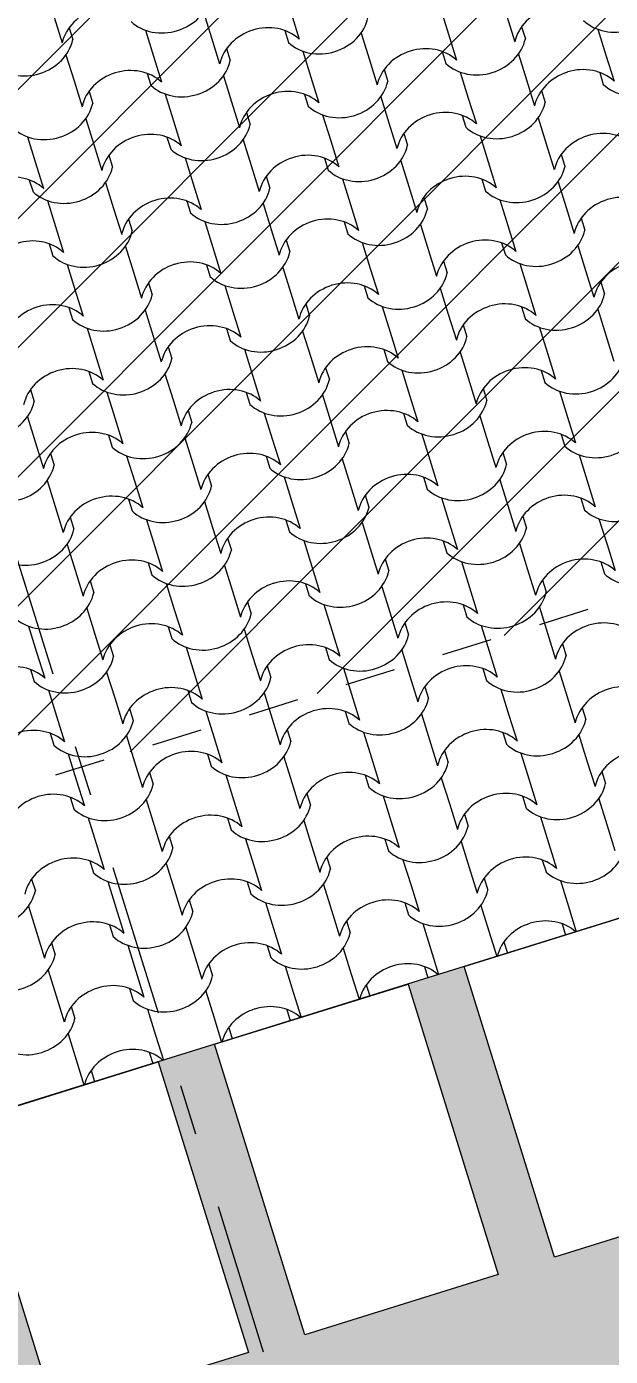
# Model space of a CAD drawing. Header units: metres. Extents: x -111189 to -108577, y -72951 to -72647.
# Drawn here: x -110187.311 to -110186.159, y -72665.27 to -72662.649 of the extents above; entities that cross this region are included whole.
import ezdxf

# ---------------------------------------------------------------- set-up
doc = ezdxf.new("R2010")
doc.units = ezdxf.units.M
doc.header["$MEASUREMENT"] = 0
doc.set_wipeout_variables(frame=1)
for name, pattern in [('OTK - Traço Ponto', [0.2, 0.1, -0.05, 0, -0.05]), ('OTK - Traço Ponto CORTES_ALÇ', [0.6, 0.3, -0.15, 0, -0.15]), ('Wipeout_Contour', [1, 0, -1])]:
    doc.linetypes.add(name, pattern=pattern)
for name, color, linetype in [('00 - Cotas Implantação', 7, 'Continuous'), ('02 - PASSEIOS', 7, 'Continuous'), ('03 - COBERTURA', 7, 'Continuous'), ('03 - LAJES', 7, 'Continuous'), ('13 - IMPLANTAÇÃO (apoio).Layer Apoio', 7, 'Continuous'), ('14 - CORTES.Marcadores', 7, 'Continuous'), ('Planta Piso -1_1_01 - TERRENO PROPOSTO', 7, 'Continuous')]:
    doc.layers.add(name, color=color, linetype=linetype)
doc.styles.add('ESTILO_GERADO_2', font='malgunsl.ttf')
doc.dimstyles.new('ESTILO_GERADO__1', dxfattribs={"dimtxt": 0.15, "dimasz": 0.095, "dimexe": 0.18, "dimexo": 0.5, "dimgap": 0, "dimtad": 1, "dimzin": 0, "dimdsep": 46, "dimtxsty": 'ESTILO_GERADO_2', "dimblk": 'ARROWHEAD_2', "dimblk1": 'ARROWHEAD_2', "dimblk2": 'ARROWHEAD_2', "dimcen": 0.09, "dimclrd": 7, "dimclre": 7, "dimclrt": 7, "dimadec": 0, "dimazin": 0, "dimtfac": 1, "dimtdec": 4, "dimtmove": 0, "dimatfit": 3, "dimfxl": 1, "dimtolj": 1, "dimtzin": 0, "dimarcsym": 0})

# ---------------------------------------------------------------- blocks, each defined once
blk = doc.blocks.new('Malha_8_1', base_point=(-111182.45, -72914.5203))
at = {"color": 254, "linetype": 'Wipeout_Contour', "lineweight": 0, "ltscale": 1861428.278801215}
blk.add_wipeout([(-111182.45, -72914.5203), (-111181.1398, -72916.9324), (-111179.283, -72920.3506), (-111178.6992, -72921.4255), (-111173.1932, -72931.5618), (-111171.3979, -72934.867), (-111163.9365, -72948.6033), (-111162.5896, -72948.18), (-111170.1617, -72934.1975), (-111171.9536, -72930.8885), (-111177.4458, -72920.7467), (-111178.0283, -72919.6711), (-111179.8807, -72916.2505), (-111181.0503, -72914.0907)], dxfattribs=at).dxf.layer = '02 - PASSEIOS'
blk = doc.blocks.new('Laje_15_1', base_point=(-111163.2071, -72926.7507))
at = {"layer": '03 - LAJES', "color": 7, "linetype": 'Continuous', "lineweight": 13, "flags": 128}
blk.add_lwpolyline([(-111163.032, -72927.314), (-111162.6501, -72927.1952), (-111162.472, -72927.7682), (-111162.8539, -72927.8869)], close=True, dxfattribs=at)
blk = doc.blocks.new('Laje_16_1', base_point=(-111162.7141, -72926.5975))
at = {"layer": '03 - LAJES', "color": 7, "linetype": 'Continuous', "lineweight": 13, "flags": 128}
blk.add_lwpolyline([(-111162.539, -72927.1607), (-111162.1571, -72927.042), (-111161.979, -72927.6149), (-111162.3609, -72927.7337)], close=True, dxfattribs=at)
blk = doc.blocks.new('Laje_17_1', base_point=(-111162.2212, -72926.4442))
at = {"layer": '03 - LAJES', "color": 7, "linetype": 'Continuous', "lineweight": 13, "flags": 128}
blk.add_lwpolyline([(-111162.0461, -72927.0075), (-111161.6641, -72926.8887), (-111161.486, -72927.4617), (-111161.8679, -72927.5804)], close=True, dxfattribs=at)
blk = doc.blocks.new('*X121', base_point=(-110957.0649, -73026.2797))
at = {"layer": '03 - COBERTURA', "color": 253, "linetype": 'Continuous', "lineweight": 9}
for p, q in [((-111162.5606, -72925.1258), (-111162.5448, -72925.1768)), ((-111162.3879, -72925.1281), (-111162.3721, -72925.1791)), ((-111162.093, -72925.1184), (-111162.0772, -72925.1694)), ((-111161.9623, -72925.1337), (-111161.9465, -72925.1847)), ((-111162.8555, -72925.1355), (-111162.8397, -72925.1865)), ((-111162.8259, -72925.1565), (-111162.8186, -72925.18)), ((-111161.9328, -72925.1547), (-111161.9255, -72925.1782)), ((-111161.7823, -72925.1597), (-111161.7664, -72925.2107)), ((-111162.6754, -72925.1615), (-111162.6596, -72925.2125)), ((-111162.5448, -72925.1768), (-111162.5289, -72925.2278)), ((-111162.4004, -72925.1622), (-111162.3931, -72925.1856)), ((-111162.2499, -72925.1671), (-111162.234, -72925.2182)), ((-111162.0772, -72925.1694), (-111162.0613, -72925.2204)), ((-111162.8323, -72925.2102), (-111162.8164, -72925.2613)), ((-111162.6596, -72925.2125), (-111162.6437, -72925.2635)), ((-111162.5152, -72925.1978), (-111162.5079, -72925.2213)), ((-111162.3647, -72925.2028), (-111162.3488, -72925.2538)), ((-111162.0896, -72925.2035), (-111162.0823, -72925.2269)), ((-111161.9391, -72925.2085), (-111161.9232, -72925.2595)), ((-111161.7664, -72925.2107), (-111161.7505, -72925.2618)), ((-111162.234, -72925.2182), (-111162.2181, -72925.2692)), ((-111162.2044, -72925.2392), (-111162.1971, -72925.2626)), ((-111162.8164, -72925.2613), (-111162.8006, -72925.3123)), ((-111162.672, -72925.2466), (-111162.6647, -72925.2701)), ((-111162.5215, -72925.2516), (-111162.5057, -72925.3026)), ((-111162.3488, -72925.2538), (-111162.333, -72925.3049)), ((-111162.0539, -72925.2442), (-111162.0381, -72925.2952)), ((-111161.9232, -72925.2595), (-111161.9074, -72925.3105)), ((-111161.7788, -72925.2448), (-111161.7716, -72925.2683)), ((-111162.7868, -72925.2823), (-111162.7795, -72925.3057)), ((-111162.6363, -72925.2873), (-111162.6205, -72925.3383)), ((-111162.3613, -72925.2879), (-111162.354, -72925.3114)), ((-111161.8937, -72925.2805), (-111161.8864, -72925.304)), ((-111162.5057, -72925.3026), (-111162.4898, -72925.3536)), ((-111162.2108, -72925.2929), (-111162.1949, -72925.3439)), ((-111162.0381, -72925.2952), (-111162.0222, -72925.3462)), ((-111162.7932, -72925.336), (-111162.7773, -72925.3871)), ((-111162.6205, -72925.3383), (-111162.6046, -72925.3893)), ((-111162.4761, -72925.3236), (-111162.4688, -72925.3471)), ((-111162.3256, -72925.3286), (-111162.3097, -72925.3796)), ((-111162.1949, -72925.3439), (-111162.179, -72925.395)), ((-111162.0505, -72925.3293), (-111162.0432, -72925.3527)), ((-111161.9, -72925.3343), (-111161.8841, -72925.3853)), ((-111162.1653, -72925.365), (-111162.158, -72925.3884)), ((-111162.0148, -72925.37), (-111161.9989, -72925.421)), ((-111162.908, -72925.3717), (-111162.8921, -72925.4227)), ((-111162.7773, -72925.3871), (-111162.7615, -72925.4381)), ((-111162.6329, -72925.3724), (-111162.6256, -72925.3958)), ((-111162.4824, -72925.3774), (-111162.4666, -72925.4284)), ((-111162.3097, -72925.3796), (-111162.2939, -72925.4307)), ((-111161.8841, -72925.3853), (-111161.8683, -72925.4363)), ((-111162.8921, -72925.4227), (-111162.8763, -72925.4738)), ((-111162.7477, -72925.4081), (-111162.7404, -72925.4315)), ((-111162.5972, -72925.4131), (-111162.5814, -72925.4641)), ((-111162.3222, -72925.4137), (-111162.3149, -72925.4372)), ((-111162.1716, -72925.4187), (-111162.1558, -72925.4697)), ((-111161.9989, -72925.421), (-111161.9831, -72925.472)), ((-111161.8546, -72925.4063), (-111161.8473, -72925.4298)), ((-111162.4666, -72925.4284), (-111162.4507, -72925.4794)), ((-111162.9046, -72925.4568), (-111162.8973, -72925.4803)), ((-111162.7541, -72925.4618), (-111162.7382, -72925.5128)), ((-111162.5814, -72925.4641), (-111162.5655, -72925.5151)), ((-111162.437, -72925.4494), (-111162.4297, -72925.4729)), ((-111162.2865, -72925.4544), (-111162.2706, -72925.5054)), ((-111162.1558, -72925.4697), (-111162.1399, -72925.5207)), ((-111162.0114, -72925.4551), (-111162.0041, -72925.4785)), ((-111161.8609, -72925.4601), (-111161.845, -72925.5111)), ((-111162.8689, -72925.4975), (-111162.853, -72925.5485)), ((-111162.5938, -72925.4982), (-111162.5865, -72925.5216)), ((-111162.1262, -72925.4908), (-111162.1189, -72925.5142)), ((-111161.9757, -72925.4958), (-111161.9598, -72925.5468)), ((-111162.7382, -72925.5128), (-111162.7223, -72925.5639)), ((-111162.4433, -72925.5032), (-111162.4274, -72925.5542)), ((-111162.2706, -72925.5054), (-111162.2547, -72925.5564)), ((-111161.845, -72925.5111), (-111161.8292, -72925.5621)), ((-111162.853, -72925.5485), (-111162.8372, -72925.5995)), ((-111162.7086, -72925.5339), (-111162.7013, -72925.5573)), ((-111162.5581, -72925.5389), (-111162.5423, -72925.5899)), ((-111162.2831, -72925.5395), (-111162.2758, -72925.563)), ((-111162.1325, -72925.5445), (-111162.1167, -72925.5955)), ((-111161.9598, -72925.5468), (-111161.944, -72925.5978)), ((-111161.8155, -72925.5321), (-111161.8082, -72925.5556)), ((-111162.4274, -72925.5542), (-111162.4116, -72925.6052)), ((-111162.3979, -72925.5752), (-111162.3906, -72925.5987)), ((-111162.2474, -72925.5802), (-111162.2315, -72925.6312)), ((-111162.8655, -72925.5826), (-111162.8582, -72925.6061)), ((-111162.715, -72925.5876), (-111162.6991, -72925.6386)), ((-111162.5423, -72925.5899), (-111162.5264, -72925.6409)), ((-111162.1167, -72925.5955), (-111162.1008, -72925.6465)), ((-111161.9723, -72925.5809), (-111161.965, -72925.6043)), ((-111161.8218, -72925.5858), (-111161.8059, -72925.6369)), ((-111162.8298, -72925.6233), (-111162.8139, -72925.6743)), ((-111162.5547, -72925.624), (-111162.5474, -72925.6474)), ((-111162.4042, -72925.629), (-111162.3883, -72925.68)), ((-111162.2315, -72925.6312), (-111162.2156, -72925.6822)), ((-111162.0871, -72925.6166), (-111162.0798, -72925.64)), ((-111161.9366, -72925.6215), (-111161.9207, -72925.6726)), ((-111162.6991, -72925.6386), (-111162.6832, -72925.6896)), ((-111161.8059, -72925.6369), (-111161.7901, -72925.6879)), ((-111161.7763, -72925.6579), (-111161.7691, -72925.6813)), ((-111162.8139, -72925.6743), (-111162.7981, -72925.7253)), ((-111162.6695, -72925.6597), (-111162.6622, -72925.6831)), ((-111162.519, -72925.6646), (-111162.5032, -72925.7157)), ((-111162.3883, -72925.68), (-111162.3725, -72925.731)), ((-111162.2439, -72925.6653), (-111162.2367, -72925.6888)), ((-111162.0934, -72925.6703), (-111162.0776, -72925.7213)), ((-111161.9207, -72925.6726), (-111161.9049, -72925.7236)), ((-111162.8264, -72925.7084), (-111162.8191, -72925.7319)), ((-111162.3588, -72925.701), (-111162.3515, -72925.7245)), ((-111162.2083, -72925.706), (-111162.1924, -72925.757)), ((-111161.9332, -72925.7066), (-111161.9259, -72925.7301)), ((-111162.6759, -72925.7134), (-111162.66, -72925.7644)), ((-111162.5032, -72925.7157), (-111162.4873, -72925.7667)), ((-111162.0776, -72925.7213), (-111162.0617, -72925.7723)), ((-111161.7827, -72925.7116), (-111161.7668, -72925.7627)), ((-111162.7907, -72925.7491), (-111162.7748, -72925.8001)), ((-111162.5156, -72925.7498), (-111162.5083, -72925.7732)), ((-111162.3651, -72925.7547), (-111162.3492, -72925.8058)), ((-111162.1924, -72925.757), (-111162.1765, -72925.808)), ((-111162.048, -72925.7423), (-111162.0407, -72925.7658)), ((-111161.8975, -72925.7473), (-111161.8816, -72925.7983)), ((-111161.7668, -72925.7627), (-111161.751, -72925.8137)), ((-111162.66, -72925.7644), (-111162.6441, -72925.8154)), ((-111162.6304, -72925.7854), (-111162.6231, -72925.8089)), ((-111162.7748, -72925.8001), (-111162.759, -72925.8511)), ((-111162.4799, -72925.7904), (-111162.4641, -72925.8415)), ((-111162.3492, -72925.8058), (-111162.3334, -72925.8568)), ((-111162.2048, -72925.7911), (-111162.1976, -72925.8145)), ((-111162.0543, -72925.7961), (-111162.0385, -72925.8471)), ((-111161.8816, -72925.7983), (-111161.8658, -72925.8494)), ((-111162.7873, -72925.8342), (-111162.78, -72925.8577)), ((-111162.6368, -72925.8392), (-111162.6209, -72925.8902)), ((-111162.4641, -72925.8415), (-111162.4482, -72925.8925)), ((-111162.3197, -72925.8268), (-111162.3124, -72925.8502)), ((-111162.1692, -72925.8318), (-111162.1533, -72925.8828)), ((-111161.8941, -72925.8324), (-111161.8868, -72925.8559)), ((-111162.0385, -72925.8471), (-111162.0226, -72925.8981)), ((-111162.0089, -72925.8681), (-111162.0016, -72925.8916)), ((-111162.9021, -72925.8699), (-111162.8948, -72925.8933)), ((-111162.7516, -72925.8749), (-111162.7357, -72925.9259)), ((-111162.6209, -72925.8902), (-111162.605, -72925.9412)), ((-111162.4765, -72925.8755), (-111162.4692, -72925.899)), ((-111162.326, -72925.8805), (-111162.3101, -72925.9315)), ((-111162.1533, -72925.8828), (-111162.1374, -72925.9338)), ((-111161.8584, -72925.8731), (-111161.8425, -72925.9241)), ((-111162.5913, -72925.9112), (-111162.584, -72925.9347)), ((-111162.4408, -72925.9162), (-111162.425, -72925.9672)), ((-111162.1657, -72925.9169), (-111162.1585, -72925.9403)), ((-111162.9084, -72925.9236), (-111162.8926, -72925.9747)), ((-111162.7357, -72925.9259), (-111162.7199, -72925.9769)), ((-111162.3101, -72925.9315), (-111162.2943, -72925.9826)), ((-111162.0152, -72925.9219), (-111161.9994, -72925.9729)), ((-111161.8425, -72925.9241), (-111161.8267, -72925.9751)), ((-111162.7482, -72925.96), (-111162.7409, -72925.9834)), ((-111162.5977, -72925.965), (-111162.5818, -72926.016)), ((-111162.425, -72925.9672), (-111162.4091, -72926.0183)), ((-111162.2806, -72925.9526), (-111162.2733, -72925.976)), ((-111162.1301, -72925.9576), (-111162.1142, -72926.0086)), ((-111161.9994, -72925.9729), (-111161.9835, -72926.0239)), ((-111161.855, -72925.9582), (-111161.8477, -72925.9817)), ((-111162.8926, -72925.9747), (-111162.8767, -72926.0257)), ((-111162.863, -72925.9957), (-111162.8557, -72926.0191)), ((-111161.9698, -72925.9939), (-111161.9625, -72926.0174)), ((-111161.8193, -72925.9989), (-111161.8034, -72926.0499)), ((-111162.7125, -72926.0007), (-111162.6966, -72926.0517)), ((-111162.5818, -72926.016), (-111162.5659, -72926.067)), ((-111162.4374, -72926.0013), (-111162.4301, -72926.0248)), ((-111162.2869, -72926.0063), (-111162.271, -72926.0573)), ((-111162.1142, -72926.0086), (-111162.0983, -72926.0596)), ((-111162.8693, -72926.0494), (-111162.8535, -72926.1004)), ((-111162.6966, -72926.0517), (-111162.6808, -72926.1027)), ((-111162.5522, -72926.037), (-111162.5449, -72926.0605)), ((-111162.4017, -72926.042), (-111162.3859, -72926.093)), ((-111162.1266, -72926.0427), (-111162.1193, -72926.0661)), ((-111161.9761, -72926.0477), (-111161.9603, -72926.0987)), ((-111161.8034, -72926.0499), (-111161.7876, -72926.1009)), ((-111162.271, -72926.0573), (-111162.2552, -72926.1084)), ((-111162.2415, -72926.0784), (-111162.2342, -72926.1018)), ((-111162.8535, -72926.1004), (-111162.8376, -72926.1515)), ((-111162.7091, -72926.0858), (-111162.7018, -72926.1092)), ((-111162.5586, -72926.0908), (-111162.5427, -72926.1418)), ((-111162.3859, -72926.093), (-111162.37, -72926.144)), ((-111162.0909, -72926.0834), (-111162.0751, -72926.1344)), ((-111161.9603, -72926.0987), (-111161.9444, -72926.1497)), ((-111161.8159, -72926.084), (-111161.8086, -72926.1075)), ((-111162.8239, -72926.1215), (-111162.8166, -72926.1449)), ((-111162.6734, -72926.1265), (-111162.6575, -72926.1775)), ((-111162.3983, -72926.1271), (-111162.391, -72926.1506)), ((-111161.9307, -72926.1197), (-111161.9234, -72926.1432)), ((-111161.7802, -72926.1247), (-111161.7643, -72926.1757)), ((-111162.5427, -72926.1418), (-111162.5268, -72926.1928)), ((-111162.2478, -72926.1321), (-111162.2319, -72926.1831)), ((-111162.0751, -72926.1344), (-111162.0592, -72926.1854)), ((-111162.8302, -72926.1752), (-111162.8143, -72926.2262)), ((-111162.6575, -72926.1775), (-111162.6416, -72926.2285)), ((-111162.5131, -72926.1628), (-111162.5058, -72926.1863)), ((-111162.3626, -72926.1678), (-111162.3467, -72926.2188)), ((-111162.2319, -72926.1831), (-111162.2161, -72926.2341)), ((-111162.0875, -72926.1685), (-111162.0802, -72926.1919)), ((-111161.937, -72926.1735), (-111161.9212, -72926.2245)), ((-111161.7643, -72926.1757), (-111161.7485, -72926.2267)), ((-111162.2024, -72926.2042), (-111162.1951, -72926.2276)), ((-111162.0518, -72926.2091), (-111162.036, -72926.2602)), ((-111162.8143, -72926.2262), (-111162.7985, -72926.2772)), ((-111162.67, -72926.2116), (-111162.6627, -72926.235)), ((-111162.5194, -72926.2166), (-111162.5036, -72926.2676)), ((-111162.3467, -72926.2188), (-111162.3309, -72926.2698)), ((-111161.9212, -72926.2245), (-111161.9053, -72926.2755)), ((-111161.7768, -72926.2098), (-111161.7695, -72926.2333)), ((-111162.7848, -72926.2473), (-111162.7775, -72926.2707)), ((-111162.6343, -72926.2523), (-111162.6184, -72926.3033)), ((-111162.3592, -72926.2529), (-111162.3519, -72926.2764)), ((-111162.2087, -72926.2579), (-111162.1928, -72926.3089)), ((-111162.036, -72926.2602), (-111162.0201, -72926.3112)), ((-111161.8916, -72926.2455), (-111161.8843, -72926.269)), ((-111162.5036, -72926.2676), (-111162.4877, -72926.3186)), ((-111162.7911, -72926.301), (-111162.7752, -72926.352)), ((-111162.6184, -72926.3033), (-111162.6025, -72926.3543)), ((-111162.474, -72926.2886), (-111162.4667, -72926.3121)), ((-111162.3235, -72926.2936), (-111162.3076, -72926.3446)), ((-111162.1928, -72926.3089), (-111162.177, -72926.3599)), ((-111162.0484, -72926.2943), (-111162.0411, -72926.3177)), ((-111161.8979, -72926.2992), (-111161.8821, -72926.3503)), ((-111162.9059, -72926.3367), (-111162.8901, -72926.3877)), ((-111162.6308, -72926.3374), (-111162.6236, -72926.3608)), ((-111162.1632, -72926.3299), (-111162.156, -72926.3534)), ((-111162.0127, -72926.3349), (-111161.9969, -72926.3859)), ((-111162.7752, -72926.352), (-111162.7594, -72926.403)), ((-111162.4803, -72926.3423), (-111162.4645, -72926.3934)), ((-111162.3076, -72926.3446), (-111162.2918, -72926.3956)), ((-111161.8821, -72926.3503), (-111161.8662, -72926.4013)), ((-111162.8901, -72926.3877), (-111162.8742, -72926.4387)), ((-111162.7457, -72926.3731), (-111162.7384, -72926.3965)), ((-111162.5952, -72926.378), (-111162.5793, -72926.4291)), ((-111162.3201, -72926.3787), (-111162.3128, -72926.4022)), ((-111162.1696, -72926.3837), (-111162.1537, -72926.4347)), ((-111161.9969, -72926.3859), (-111161.981, -72926.437)), ((-111161.8525, -72926.3713), (-111161.8452, -72926.3947)), ((-111162.4645, -72926.3934), (-111162.4486, -72926.4444)), ((-111162.4349, -72926.4144), (-111162.4276, -72926.4378)), ((-111162.9025, -72926.4218), (-111162.8952, -72926.4453)), ((-111162.752, -72926.4268), (-111162.7361, -72926.4778)), ((-111162.5793, -72926.4291), (-111162.5634, -72926.4801)), ((-111162.2844, -72926.4194), (-111162.2685, -72926.4704)), ((-111162.1537, -72926.4347), (-111162.1379, -72926.4857)), ((-111162.0093, -72926.42), (-111162.002, -72926.4435)), ((-111161.8588, -72926.425), (-111161.843, -72926.476)), ((-111162.8668, -72926.4625), (-111162.851, -72926.5135)), ((-111162.5917, -72926.4631), (-111162.5845, -72926.4866)), ((-111162.4412, -72926.4681), (-111162.4254, -72926.5192)), ((-111162.2685, -72926.4704), (-111162.2527, -72926.5214)), ((-111162.1241, -72926.4557), (-111162.1169, -72926.4792)), ((-111161.9736, -72926.4607), (-111161.9578, -72926.5117)), ((-111162.7361, -72926.4778), (-111162.7203, -72926.5288)), ((-111161.843, -72926.476), (-111161.8271, -72926.5271)), ((-111161.8134, -72926.4971), (-111161.8061, -72926.5205)), ((-111162.851, -72926.5135), (-111162.8351, -72926.5645)), ((-111162.7066, -72926.4988), (-111162.6993, -72926.5223)), ((-111162.5561, -72926.5038), (-111162.5402, -72926.5548)), ((-111162.4254, -72926.5192), (-111162.4095, -72926.5702)), ((-111162.281, -72926.5045), (-111162.2737, -72926.5279)), ((-111162.1305, -72926.5095), (-111162.1146, -72926.5605)), ((-111161.9578, -72926.5117), (-111161.9419, -72926.5628)), ((-111162.8634, -72926.5476), (-111162.8561, -72926.5711)), ((-111162.3958, -72926.5402), (-111162.3885, -72926.5636)), ((-111162.2453, -72926.5452), (-111162.2294, -72926.5962)), ((-111161.9702, -72926.5458), (-111161.9629, -72926.5693)), ((-111162.7129, -72926.5526), (-111162.697, -72926.6036)), ((-111162.5402, -72926.5548), (-111162.5243, -72926.6059)), ((-111162.1146, -72926.5605), (-111162.0988, -72926.6115)), ((-111161.8197, -72926.5508), (-111161.8039, -72926.6018)), ((-111162.8277, -72926.5883), (-111162.8119, -72926.6393)), ((-111162.5526, -72926.5889), (-111162.5454, -72926.6124)), ((-111162.4021, -72926.5939), (-111162.3863, -72926.6449)), ((-111162.2294, -72926.5962), (-111162.2136, -72926.6472)), ((-111162.085, -72926.5815), (-111162.0778, -72926.605)), ((-111161.9345, -72926.5865), (-111161.9187, -72926.6375)), ((-111161.8039, -72926.6018), (-111161.788, -72926.6528)), ((-111162.697, -72926.6036), (-111162.6812, -72926.6546)), ((-111162.6675, -72926.6246), (-111162.6602, -72926.6481)), ((-111161.7743, -72926.6229), (-111161.767, -72926.6463)), ((-111162.8119, -72926.6393), (-111162.796, -72926.6903)), ((-111162.517, -72926.6296), (-111162.5011, -72926.6806)), ((-111162.3863, -72926.6449), (-111162.3704, -72926.696)), ((-111162.2419, -72926.6303), (-111162.2346, -72926.6537)), ((-111162.0914, -72926.6353), (-111162.0755, -72926.6863)), ((-111161.9187, -72926.6375), (-111161.9028, -72926.6885)), ((-111162.8243, -72926.6734), (-111162.817, -72926.6968)), ((-111162.6738, -72926.6784), (-111162.6579, -72926.7294)), ((-111162.5011, -72926.6806), (-111162.4852, -72926.7316)), ((-111162.3567, -72926.666), (-111162.3494, -72926.6894)), ((-111162.2062, -72926.671), (-111162.1903, -72926.722)), ((-111161.9311, -72926.6716), (-111161.9238, -72926.6951)), ((-111161.7806, -72926.6766), (-111161.7648, -72926.7276)), ((-111162.0755, -72926.6863), (-111162.0597, -72926.7373)), ((-111162.0459, -72926.7073), (-111162.0386, -72926.7308)), ((-111162.7886, -72926.7141), (-111162.7728, -72926.7651)), ((-111162.6579, -72926.7294), (-111162.6421, -72926.7804)), ((-111162.5135, -72926.7147), (-111162.5062, -72926.7382)), ((-111162.363, -72926.7197), (-111162.3472, -72926.7707)), ((-111162.1903, -72926.722), (-111162.1745, -72926.773)), ((-111161.8954, -72926.7123), (-111161.8796, -72926.7633)), ((-111161.7648, -72926.7276), (-111161.7489, -72926.7786)), ((-111162.6284, -72926.7504), (-111162.6211, -72926.7739)), ((-111162.4779, -72926.7554), (-111162.462, -72926.8064)), ((-111162.2028, -72926.7561), (-111162.1955, -72926.7795)), ((-111162.7728, -72926.7651), (-111162.7569, -72926.8161)), ((-111162.3472, -72926.7707), (-111162.3313, -72926.8217)), ((-111162.0523, -72926.7611), (-111162.0364, -72926.8121)), ((-111161.8796, -72926.7633), (-111161.8637, -72926.8143)), ((-111162.7852, -72926.7992), (-111162.7779, -72926.8226)), ((-111162.6347, -72926.8042), (-111162.6188, -72926.8552)), ((-111162.462, -72926.8064), (-111162.4461, -72926.8574)), ((-111162.3176, -72926.7918), (-111162.3103, -72926.8152)), ((-111162.1671, -72926.7968), (-111162.1512, -72926.8478)), ((-111162.0364, -72926.8121), (-111162.0206, -72926.8631)), ((-111161.892, -72926.7974), (-111161.8847, -72926.8209)), ((-111162.9, -72926.8349), (-111162.8927, -72926.8583)), ((-111162.0068, -72926.8331), (-111161.9995, -72926.8566)), ((-111161.8563, -72926.8381), (-111161.8405, -72926.8891)), ((-111162.7495, -72926.8399), (-111162.7336, -72926.8909)), ((-111162.6188, -72926.8552), (-111162.603, -72926.9062)), ((-111162.4744, -72926.8405), (-111162.4671, -72926.864)), ((-111162.3239, -72926.8455), (-111162.3081, -72926.8965)), ((-111162.1512, -72926.8478), (-111162.1354, -72926.8988)), ((-111162.9063, -72926.8886), (-111162.8905, -72926.9396)), ((-111162.7336, -72926.8909), (-111162.7178, -72926.9419)), ((-111162.5893, -72926.8762), (-111162.582, -72926.8997)), ((-111162.4387, -72926.8812), (-111162.4229, -72926.9322)), ((-111162.1637, -72926.8819), (-111162.1564, -72926.9053)), ((-111162.0132, -72926.8868), (-111161.9973, -72926.9379)), ((-111161.8405, -72926.8891), (-111161.825, -72926.9388)), ((-111162.3081, -72926.8965), (-111162.2922, -72926.9475)), ((-111162.8905, -72926.9396), (-111162.8746, -72926.9906)), ((-111162.7461, -72926.925), (-111162.7388, -72926.9484)), ((-111162.5956, -72926.93), (-111162.5797, -72926.981)), ((-111162.4229, -72926.9322), (-111162.407, -72926.9832)), ((-111162.2785, -72926.9176), (-111162.2712, -72926.941)), ((-111162.128, -72926.9225), (-111162.1121, -72926.9736)), ((-111161.9973, -72926.9379), (-111161.9819, -72926.9875)), ((-111161.8529, -72926.9232), (-111161.846, -72926.9453)), ((-111162.8609, -72926.9607), (-111162.8536, -72926.9841)), ((-111162.7104, -72926.9656), (-111162.6945, -72927.0167)), ((-111162.4353, -72926.9663), (-111162.428, -72926.9898)), ((-111161.9677, -72926.9589), (-111161.9609, -72926.981)), ((-111162.5797, -72926.981), (-111162.5639, -72927.032)), ((-111162.2848, -72926.9713), (-111162.269, -72927.0223)), ((-111162.1121, -72926.9736), (-111162.0967, -72927.0232)), ((-111162.8672, -72927.0144), (-111162.8514, -72927.0654)), ((-111162.6945, -72927.0167), (-111162.6787, -72927.0677)), ((-111162.5501, -72927.002), (-111162.5429, -72927.0255)), ((-111162.3996, -72927.007), (-111162.3838, -72927.058)), ((-111162.1246, -72927.0076), (-111162.1177, -72927.0298)), ((-111162.269, -72927.0223), (-111162.2535, -72927.072)), ((-111162.2394, -72927.0433), (-111162.2325, -72927.0654)), ((-111162.8514, -72927.0654), (-111162.8355, -72927.1164)), ((-111162.707, -72927.0508), (-111162.6997, -72927.0742)), ((-111162.5565, -72927.0557), (-111162.5406, -72927.1068)), ((-111162.3838, -72927.058), (-111162.3683, -72927.1077)), ((-111162.8218, -72927.0864), (-111162.8145, -72927.1099)), ((-111162.6713, -72927.0914), (-111162.6554, -72927.1424)), ((-111162.3962, -72927.0921), (-111162.3894, -72927.1142)), ((-111162.5406, -72927.1068), (-111162.5252, -72927.1564)), ((-111162.8281, -72927.1402), (-111162.8123, -72927.1912)), ((-111162.6554, -72927.1424), (-111162.64, -72927.1921)), ((-111162.511, -72927.1278), (-111162.5042, -72927.1499)), ((-111162.6679, -72927.1765), (-111162.661, -72927.1986)), ((-111162.8123, -72927.1912), (-111162.7968, -72927.2409)), ((-111162.7827, -72927.2122), (-111162.7758, -72927.2343))]:
    blk.add_line(p, q, dxfattribs=at)
for centre, major_axis, start_param, end_param in [((-111162.6362, -72925.0853), (0.0878, 0.0273), 3.607672, 5.817106), ((-111161.743, -72925.0836), (0.0878, 0.0273), 3.607672, 5.817106), ((-111162.7501, -72925.1971), (0.0883, 0.0274), 1.573772, 2.670554), ((-111161.8569, -72925.1954), (0.0883, 0.0274), 1.573772, 2.670554), ((-111162.4398, -72925.2386), (0.0883, 0.0274), 0.471039, 1.56782), ((-111162.3254, -72925.1267), (0.0878, 0.0273), 3.607672, 5.817106), ((-111162.9078, -72925.1698), (0.0878, 0.0273), 3.607672, 5.817106), ((-111162.4393, -72925.2385), (0.0883, 0.0274), 1.573772, 2.670554), ((-111162.0146, -72925.168), (0.0878, 0.0273), 3.607672, 5.817106), ((-111162.1285, -72925.2798), (0.0883, 0.0274), 1.573772, 2.670554), ((-111162.1291, -72925.28), (0.0883, 0.0274), 0.471039, 1.56782), ((-111162.7115, -72925.3231), (0.0883, 0.0274), 0.471039, 1.56782), ((-111162.5971, -72925.2111), (0.0878, 0.0273), 3.607672, 5.817106), ((-111161.8183, -72925.3213), (0.0883, 0.0274), 0.471039, 1.56782), ((-111161.7039, -72925.2093), (0.0878, 0.0273), 3.607672, 5.817106), ((-111162.711, -72925.3229), (0.0883, 0.0274), 1.573772, 2.670554), ((-111162.2863, -72925.2524), (0.0878, 0.0273), 3.607672, 5.817106), ((-111161.8178, -72925.3212), (0.0883, 0.0274), 1.573772, 2.670554), ((-111162.4002, -72925.3643), (0.0883, 0.0274), 1.573772, 2.670554), ((-111162.4007, -72925.3644), (0.0883, 0.0274), 0.471039, 1.56782), ((-111162.8687, -72925.2956), (0.0878, 0.0273), 3.607672, 5.817106), ((-111162.09, -72925.4058), (0.0883, 0.0274), 0.471039, 1.56782), ((-111161.9755, -72925.2938), (0.0878, 0.0273), 3.607672, 5.817106), ((-111162.0894, -72925.4056), (0.0883, 0.0274), 1.573772, 2.670554), ((-111162.6724, -72925.4489), (0.0883, 0.0274), 0.471039, 1.56782), ((-111162.5579, -72925.3369), (0.0878, 0.0273), 3.607672, 5.817106), ((-111161.7787, -72925.447), (0.0883, 0.0274), 1.573772, 2.670554), ((-111161.7792, -72925.4471), (0.0883, 0.0274), 0.471039, 1.56782), ((-111162.6719, -72925.4487), (0.0883, 0.0274), 1.573772, 2.670554), ((-111162.2472, -72925.3782), (0.0878, 0.0273), 3.607672, 5.817106), ((-111162.3611, -72925.4901), (0.0883, 0.0274), 1.573772, 2.670554), ((-111162.3616, -72925.4902), (0.0883, 0.0274), 0.471039, 1.56782), ((-111162.944, -72925.5333), (0.0883, 0.0274), 0.471039, 1.56782), ((-111162.8296, -72925.4213), (0.0878, 0.0273), 3.607672, 5.817106), ((-111162.0509, -72925.5316), (0.0883, 0.0274), 0.471039, 1.56782), ((-111161.9364, -72925.4196), (0.0878, 0.0273), 3.607672, 5.817106), ((-111162.5188, -72925.4627), (0.0878, 0.0273), 3.607672, 5.817106), ((-111162.0503, -72925.5314), (0.0883, 0.0274), 1.573772, 2.670554), ((-111162.6328, -72925.5745), (0.0883, 0.0274), 1.573772, 2.670554), ((-111162.6333, -72925.5747), (0.0883, 0.0274), 0.471039, 1.56782), ((-111161.7396, -72925.5727), (0.0883, 0.0274), 1.573772, 2.670554), ((-111161.7401, -72925.5729), (0.0883, 0.0274), 0.471039, 1.56782), ((-111162.2081, -72925.504), (0.0878, 0.0273), 3.607672, 5.817106), ((-111162.322, -72925.6158), (0.0883, 0.0274), 1.573772, 2.670554), ((-111162.3225, -72925.616), (0.0883, 0.0274), 0.471039, 1.56782), ((-111162.9049, -72925.6591), (0.0883, 0.0274), 0.471039, 1.56782), ((-111162.7905, -72925.5471), (0.0878, 0.0273), 3.607672, 5.817106), ((-111162.0112, -72925.6572), (0.0883, 0.0274), 1.573772, 2.670554), ((-111162.0118, -72925.6574), (0.0883, 0.0274), 0.471039, 1.56782), ((-111161.8973, -72925.5454), (0.0878, 0.0273), 3.607672, 5.817106), ((-111162.4797, -72925.5885), (0.0878, 0.0273), 3.607672, 5.817106), ((-111162.5936, -72925.7003), (0.0883, 0.0274), 1.573772, 2.670554), ((-111162.5942, -72925.7005), (0.0883, 0.0274), 0.471039, 1.56782), ((-111161.7005, -72925.6985), (0.0883, 0.0274), 1.573772, 2.670554), ((-111162.2834, -72925.7418), (0.0883, 0.0274), 0.471039, 1.56782), ((-111162.169, -72925.6298), (0.0878, 0.0273), 3.607672, 5.817106), ((-111162.7514, -72925.6729), (0.0878, 0.0273), 3.607672, 5.817106), ((-111162.2829, -72925.7416), (0.0883, 0.0274), 1.573772, 2.670554), ((-111161.8582, -72925.6712), (0.0878, 0.0273), 3.607672, 5.817106), ((-111162.8653, -72925.7847), (0.0883, 0.0274), 1.573772, 2.670554), ((-111162.8658, -72925.7849), (0.0883, 0.0274), 0.471039, 1.56782), ((-111161.9721, -72925.783), (0.0883, 0.0274), 1.573772, 2.670554), ((-111161.9727, -72925.7831), (0.0883, 0.0274), 0.471039, 1.56782), ((-111162.4406, -72925.7143), (0.0878, 0.0273), 3.607672, 5.817106), ((-111162.5545, -72925.8261), (0.0883, 0.0274), 1.573772, 2.670554), ((-111162.5551, -72925.8262), (0.0883, 0.0274), 0.471039, 1.56782), ((-111162.2443, -72925.8676), (0.0883, 0.0274), 0.471039, 1.56782), ((-111162.1299, -72925.7556), (0.0878, 0.0273), 3.607672, 5.817106), ((-111162.7123, -72925.7987), (0.0878, 0.0273), 3.607672, 5.817106), ((-111162.2438, -72925.8674), (0.0883, 0.0274), 1.573772, 2.670554), ((-111161.8191, -72925.7969), (0.0878, 0.0273), 3.607672, 5.817106), ((-111162.8262, -72925.9105), (0.0883, 0.0274), 1.573772, 2.670554), ((-111162.8267, -72925.9107), (0.0883, 0.0274), 0.471039, 1.56782), ((-111161.933, -72925.9088), (0.0883, 0.0274), 1.573772, 2.670554), ((-111161.9336, -72925.9089), (0.0883, 0.0274), 0.471039, 1.56782), ((-111162.516, -72925.952), (0.0883, 0.0274), 0.471039, 1.56782), ((-111162.4015, -72925.8401), (0.0878, 0.0273), 3.607672, 5.817106), ((-111162.984, -72925.8832), (0.0878, 0.0273), 3.607672, 5.817106), ((-111162.5154, -72925.9519), (0.0883, 0.0274), 1.573772, 2.670554), ((-111162.0908, -72925.8814), (0.0878, 0.0273), 3.607672, 5.817106), ((-111162.2047, -72925.9932), (0.0883, 0.0274), 1.573772, 2.670554), ((-111162.2052, -72925.9934), (0.0883, 0.0274), 0.471039, 1.56782), ((-111162.6732, -72925.9245), (0.0878, 0.0273), 3.607672, 5.817106), ((-111161.8944, -72926.0347), (0.0883, 0.0274), 0.471039, 1.56782), ((-111161.78, -72925.9227), (0.0878, 0.0273), 3.607672, 5.817106), ((-111162.7871, -72926.0363), (0.0883, 0.0274), 1.573772, 2.670554), ((-111162.7876, -72926.0365), (0.0883, 0.0274), 0.471039, 1.56782), ((-111161.8939, -72926.0346), (0.0883, 0.0274), 1.573772, 2.670554), ((-111162.4769, -72926.0778), (0.0883, 0.0274), 0.471039, 1.56782), ((-111162.3624, -72925.9658), (0.0878, 0.0273), 3.607672, 5.817106), ((-111162.9448, -72926.0089), (0.0878, 0.0273), 3.607672, 5.817106), ((-111162.4763, -72926.0777), (0.0883, 0.0274), 1.573772, 2.670554), ((-111162.0517, -72926.0072), (0.0878, 0.0273), 3.607672, 5.817106), ((-111162.1656, -72926.119), (0.0883, 0.0274), 1.573772, 2.670554), ((-111162.1661, -72926.1192), (0.0883, 0.0274), 0.471039, 1.56782), ((-111162.7485, -72926.1623), (0.0883, 0.0274), 0.471039, 1.56782), ((-111162.6341, -72926.0503), (0.0878, 0.0273), 3.607672, 5.817106), ((-111161.8553, -72926.1605), (0.0883, 0.0274), 0.471039, 1.56782), ((-111161.7409, -72926.0485), (0.0878, 0.0273), 3.607672, 5.817106), ((-111162.748, -72926.1621), (0.0883, 0.0274), 1.573772, 2.670554), ((-111162.3233, -72926.0916), (0.0878, 0.0273), 3.607672, 5.817106), ((-111161.8548, -72926.1603), (0.0883, 0.0274), 1.573772, 2.670554), ((-111162.4372, -72926.2035), (0.0883, 0.0274), 1.573772, 2.670554), ((-111162.4378, -72926.2036), (0.0883, 0.0274), 0.471039, 1.56782), ((-111162.9057, -72926.1347), (0.0878, 0.0273), 3.607672, 5.817106), ((-111162.0126, -72926.133), (0.0878, 0.0273), 3.607672, 5.817106), ((-111162.1265, -72926.2448), (0.0883, 0.0274), 1.573772, 2.670554), ((-111162.127, -72926.245), (0.0883, 0.0274), 0.471039, 1.56782), ((-111162.7094, -72926.2881), (0.0883, 0.0274), 0.471039, 1.56782), ((-111162.595, -72926.1761), (0.0878, 0.0273), 3.607672, 5.817106), ((-111161.8157, -72926.2861), (0.0883, 0.0274), 1.573772, 2.670554), ((-111161.8162, -72926.2863), (0.0883, 0.0274), 0.471039, 1.56782), ((-111161.7018, -72926.1743), (0.0878, 0.0273), 3.607672, 5.817106), ((-111162.7089, -72926.2879), (0.0883, 0.0274), 1.573772, 2.670554), ((-111162.2842, -72926.2174), (0.0878, 0.0273), 3.607672, 5.817106), ((-111162.3981, -72926.3292), (0.0883, 0.0274), 1.573772, 2.670554), ((-111162.3987, -72926.3294), (0.0883, 0.0274), 0.471039, 1.56782), ((-111162.8666, -72926.2605), (0.0878, 0.0273), 3.607672, 5.817106), ((-111162.0879, -72926.3707), (0.0883, 0.0274), 0.471039, 1.56782), ((-111161.9735, -72926.2588), (0.0878, 0.0273), 3.607672, 5.817106), ((-111162.5559, -72926.3019), (0.0878, 0.0273), 3.607672, 5.817106), ((-111162.0874, -72926.3706), (0.0883, 0.0274), 1.573772, 2.670554), ((-111162.6698, -72926.4137), (0.0883, 0.0274), 1.573772, 2.670554), ((-111162.6703, -72926.4139), (0.0883, 0.0274), 0.471039, 1.56782), ((-111161.7766, -72926.4119), (0.0883, 0.0274), 1.573772, 2.670554), ((-111161.7771, -72926.4121), (0.0883, 0.0274), 0.471039, 1.56782), ((-111162.2451, -72926.3432), (0.0878, 0.0273), 3.607672, 5.817106), ((-111162.359, -72926.455), (0.0883, 0.0274), 1.573772, 2.670554), ((-111162.3596, -72926.4552), (0.0883, 0.0274), 0.471039, 1.56782), ((-111162.942, -72926.4983), (0.0883, 0.0274), 0.471039, 1.56782), ((-111162.8275, -72926.3863), (0.0878, 0.0273), 3.607672, 5.817106), ((-111162.0483, -72926.4964), (0.0883, 0.0274), 1.573772, 2.670554), ((-111162.0488, -72926.4965), (0.0883, 0.0274), 0.471039, 1.56782), ((-111161.9344, -72926.3846), (0.0878, 0.0273), 3.607672, 5.817106), ((-111162.5168, -72926.4277), (0.0878, 0.0273), 3.607672, 5.817106), ((-111162.6307, -72926.5395), (0.0883, 0.0274), 1.573772, 2.670554), ((-111162.6312, -72926.5396), (0.0883, 0.0274), 0.471039, 1.56782), ((-111161.7375, -72926.5377), (0.0883, 0.0274), 1.573772, 2.670554), ((-111161.738, -72926.5379), (0.0883, 0.0274), 0.471039, 1.56782), ((-111162.3205, -72926.581), (0.0883, 0.0274), 0.471039, 1.56782), ((-111162.206, -72926.469), (0.0878, 0.0273), 3.607672, 5.817106), ((-111162.7884, -72926.5121), (0.0878, 0.0273), 3.607672, 5.817106), ((-111162.3199, -72926.5808), (0.0883, 0.0274), 1.573772, 2.670554), ((-111161.8953, -72926.5103), (0.0878, 0.0273), 3.607672, 5.817106), ((-111162.9029, -72926.6241), (0.0883, 0.0274), 0.471039, 1.56782), ((-111162.0092, -72926.6222), (0.0883, 0.0274), 1.573772, 2.670554), ((-111162.0097, -72926.6223), (0.0883, 0.0274), 0.471039, 1.56782), ((-111162.4777, -72926.5534), (0.0878, 0.0273), 3.607672, 5.817106), ((-111162.5916, -72926.6653), (0.0883, 0.0274), 1.573772, 2.670554), ((-111162.5921, -72926.6654), (0.0883, 0.0274), 0.471039, 1.56782), ((-111161.6984, -72926.6635), (0.0883, 0.0274), 1.573772, 2.670554), ((-111162.2813, -72926.7068), (0.0883, 0.0274), 0.471039, 1.56782), ((-111162.1669, -72926.5948), (0.0878, 0.0273), 3.607672, 5.817106), ((-111162.7493, -72926.6379), (0.0878, 0.0273), 3.607672, 5.817106), ((-111162.2808, -72926.7066), (0.0883, 0.0274), 1.573772, 2.670554), ((-111161.8562, -72926.6361), (0.0878, 0.0273), 3.607672, 5.817106), ((-111162.8632, -72926.7497), (0.0883, 0.0274), 1.573772, 2.670554), ((-111162.8638, -72926.7499), (0.0883, 0.0274), 0.471039, 1.56782), ((-111161.9701, -72926.7479), (0.0883, 0.0274), 1.573772, 2.670554), ((-111161.9706, -72926.7481), (0.0883, 0.0274), 0.471039, 1.56782), ((-111162.553, -72926.7912), (0.0883, 0.0274), 0.471039, 1.56782), ((-111162.4386, -72926.6792), (0.0878, 0.0273), 3.607672, 5.817106), ((-111162.5525, -72926.7911), (0.0883, 0.0274), 1.573772, 2.670554), ((-111162.1278, -72926.7206), (0.0878, 0.0273), 3.607672, 5.817106), ((-111162.2417, -72926.8324), (0.0883, 0.0274), 1.573772, 2.670554), ((-111162.2422, -72926.8326), (0.0883, 0.0274), 0.471039, 1.56782), ((-111162.7102, -72926.7637), (0.0878, 0.0273), 3.607672, 5.817106), ((-111161.9315, -72926.8739), (0.0883, 0.0274), 0.471039, 1.56782), ((-111161.8171, -72926.7619), (0.0878, 0.0273), 3.607672, 5.817106), ((-111162.8241, -72926.8755), (0.0883, 0.0274), 1.573772, 2.670554), ((-111162.8247, -72926.8757), (0.0883, 0.0274), 0.471039, 1.56782), ((-111161.931, -72926.8737), (0.0883, 0.0274), 1.573772, 2.670554), ((-111162.5139, -72926.917), (0.0883, 0.0274), 0.471039, 1.56782), ((-111162.3995, -72926.805), (0.0878, 0.0273), 3.607672, 5.817106), ((-111162.9819, -72926.8481), (0.0878, 0.0273), 3.607672, 5.817106), ((-111162.5134, -72926.9168), (0.0883, 0.0274), 1.573772, 2.670554), ((-111162.0887, -72926.8464), (0.0878, 0.0273), 3.607672, 5.817106), ((-111162.2026, -72926.9582), (0.0883, 0.0274), 1.573772, 2.670554), ((-111162.2031, -72926.9583), (0.0883, 0.0274), 0.471039, 1.56782), ((-111162.7856, -72927.0015), (0.0883, 0.0274), 0.471039, 1.56782), ((-111162.6711, -72926.8895), (0.0878, 0.0273), 3.607672, 5.817106), ((-111161.8924, -72926.9997), (0.0883, 0.0274), 0.490717, 1.56782), ((-111162.785, -72927.0013), (0.0883, 0.0274), 1.573772, 2.670554), ((-111162.3604, -72926.9308), (0.0878, 0.0273), 3.607672, 5.817106), ((-111161.8919, -72926.9995), (0.0883, 0.0274), 1.573772, 2.650876), ((-111162.4743, -72927.0426), (0.0883, 0.0274), 1.573772, 2.670554), ((-111162.4748, -72927.0428), (0.0883, 0.0274), 0.471039, 1.56782), ((-111162.9428, -72926.9739), (0.0878, 0.0273), 3.607672, 5.817106), ((-111162.1635, -72927.084), (0.0883, 0.0274), 1.573772, 2.650876), ((-111162.164, -72927.0841), (0.0883, 0.0274), 0.490717, 1.56782), ((-111162.7465, -72927.1272), (0.0883, 0.0274), 0.471039, 1.56782), ((-111162.632, -72927.0153), (0.0878, 0.0273), 3.607672, 5.817106), ((-111162.7459, -72927.1271), (0.0883, 0.0274), 1.573772, 2.670554), ((-111162.4352, -72927.1684), (0.0883, 0.0274), 1.573772, 2.650876), ((-111162.4357, -72927.1686), (0.0883, 0.0274), 0.490717, 1.56782), ((-111162.9037, -72927.0997), (0.0878, 0.0273), 3.607672, 5.817106), ((-111162.7068, -72927.2529), (0.0883, 0.0274), 1.573772, 2.650876), ((-111162.7074, -72927.253), (0.0883, 0.0274), 0.490717, 1.56782)]:
    blk.add_ellipse(centre, major_axis=major_axis, ratio=0.876216, start_param=start_param, end_param=end_param, dxfattribs=at)
blk = doc.blocks.new('Cobertura_2_1', base_point=(-111162.6239, -72921.6369))
at = {"layer": '03 - COBERTURA', "color": 7, "linetype": 'Continuous', "lineweight": 13, "flags": 128}
blk.add_lwpolyline([(-111161.0506, -72926.698), (-111167.2099, -72928.6127)], dxfattribs=at)
at = {"layer": '03 - COBERTURA', "color": 7, "linetype": 'Continuous', "lineweight": 13}
blk.add_blockref('*X121', (-110957.0649, -73026.2797), dxfattribs=at)
blk = doc.blocks.new('ARROWHEAD_2')
at = {"color": 0, "linetype": 'Continuous', "lineweight": 0}
for p, q in [((-0.378, -0.655), (0.378, 0.655)), ((0, 0), (-1, 0))]:
    blk.add_line(p, q, dxfattribs=at)
blk = doc.blocks.new('*D3284')
at = {"layer": '00 - Cotas Implantação', "color": 7, "linetype": 'Continuous', "lineweight": -2, "transparency": 16777216}
for p, q in [((-110184.528, -72663.8002), (-110184.1354, -72665.063)), ((-110184.2796, -72664.9193), (-110188.7413, -72666.3063)), ((-110193.5498, -72667.8011), (-110189.089, -72666.4144)), ((-110193.9785, -72666.7419), (-110193.5871, -72668.0012))]:
    blk.add_line(p, q, dxfattribs=at)
at = {"layer": 'Defpoints', "color": 0, "linetype": 'Continuous', "transparency": 16777216}
for p in [(-110184.6764, -72663.3228), (-110194.127, -72666.2645), (-110193.6405, -72667.8293)]:
    blk.add_point(p, dxfattribs=at)
at = {"layer": '00 - Cotas Implantação', "color": 7, "linetype": 'Continuous', "lineweight": -2, "transparency": 16777216, "xscale": 0.095, "yscale": 0.095, "zscale": 0.095}
for p, rotation in [((-110184.1889, -72664.8911), 17.26855362301489), ((-110193.6405, -72667.8293), 197.2685536230149)]:
    blk.add_blockref('ARROWHEAD_2', p, dxfattribs=dict(at, rotation=rotation))
at = {"layer": '00 - Cotas Implantação', "color": 7, "linetype": 'Continuous', "lineweight": 5, "transparency": 16777216, "insert": (-110188.9151, -72666.3603), "char_height": 0.15, "attachment_point": 5, "rotation": 17.2686, "style": 'ESTILO_GERADO_2'}
blk.add_mtext('\\A1;9.90', dxfattribs=at)
blk = doc.blocks.new('*D3289')
at = {"layer": '00 - Cotas Implantação', "color": 7, "linetype": 'Continuous', "lineweight": -2, "transparency": 16777216}
for p, q in [((-110187.1514, -72653.6725), (-110186.6199, -72653.5072)), ((-110186.7636, -72653.6514), (-110185.3683, -72658.14)), ((-110183.8664, -72662.9715), (-110185.262, -72658.482)), ((-110184.1977, -72663.1739), (-110183.6663, -72663.0087))]:
    blk.add_line(p, q, dxfattribs=at)
at = {"layer": 'Defpoints', "color": 0, "linetype": 'Continuous', "transparency": 16777216}
for p in [(-110186.7918, -72653.5607), (-110187.6288, -72653.8209), (-110184.6752, -72663.3224)]:
    blk.add_point(p, dxfattribs=at)
at = {"layer": '00 - Cotas Implantação', "color": 7, "linetype": 'Continuous', "lineweight": -2, "transparency": 16777216, "xscale": 0.095, "yscale": 0.095, "zscale": 0.095}
for p, rotation in [((-110186.7918, -72653.5607), 107.2685084982891), ((-110183.8382, -72663.0622), 287.2685084982891)]:
    blk.add_blockref('ARROWHEAD_2', p, dxfattribs=dict(at, rotation=rotation))
at = {"layer": '00 - Cotas Implantação', "color": 7, "linetype": 'Continuous', "lineweight": 5, "transparency": 16777216, "insert": (-110185.3151, -72658.311), "char_height": 0.15, "attachment_point": 5, "rotation": 287.2685, "style": 'ESTILO_GERADO_2'}
blk.add_mtext('\\A1;9.95', dxfattribs=at)
blk = doc.blocks.new('Plano de Corte_3_1', base_point=(-111167.6079, -72911.1514))
at = {"layer": '14 - CORTES.Marcadores', "color": 7, "linetype": 'OTK - Traço Ponto CORTES_ALÇ', "lineweight": 5}
blk.add_line((-111167.5189, -72911.4379), (-111160.6906, -72933.4035), dxfattribs=at)

msp = doc.modelspace()

# ---------------------------------------------------------------- block references
at = {"layer": '02 - PASSEIOS', "color": 7, "lineweight": 13}
msp.add_blockref('Malha_8_1', (-110206.8514, -72652.0145), dxfattribs=at)
at = {"layer": '03 - LAJES', "color": 7, "linetype": 'Continuous', "lineweight": 13}
for name, p in [('Laje_17_1', (-110186.6226, -72663.9384)), ('Laje_16_1', (-110187.1155, -72664.0916))]:
    msp.add_blockref(name, p, dxfattribs=at)

# ---------------------------------------------------------------- next in the draw order: hatches: boundary and pattern name
at = {"layer": '13 - IMPLANTAÇÃO (apoio).Layer Apoio', "linetype": 'Continuous', "lineweight": 13}
h = msp.add_hatch(dxfattribs=at)
h.set_pattern_fill('MASONRY_BLOCK_0001', color=134, style=0, pattern_type=2)
h.set_pattern_definition([(45, (-110190.99825, -72660.07814), (-0.1272792, 0.1272792), [])])
h.paths.add_polyline_path([(-110197.3213, -72656.8339), (-110195.7629, -72661.8473), (-110195.5233, -72661.7728), (-110194.1281, -72666.2609), (-110184.6752, -72663.3224), (-110187.6288, -72653.8209)])
at = {"layer": 'Planta Piso -1_1_01 - TERRENO PROPOSTO', "linetype": 'Continuous', "lineweight": 0, "true_color": 0xd7ebd2, "transparency": 33554539}
msp.add_hatch(color=254, dxfattribs=at).paths.add_polyline_path([(-110189.1579, -72669.7633), (-110188.5821, -72669.5819), (-110188.2012, -72669.4618), (-110188.1326, -72669.4402), (-110187.9388, -72669.3791), (-110187.3479, -72669.1928), (-110184.8898, -72668.4181), (-110183.2516, -72667.9017), (-110184.319, -72664.4683), (-110184.3791, -72664.2749), (-110184.4447, -72664.0639), (-110184.5031, -72663.8759), (-110184.6195, -72663.5013), (-110184.6748, -72663.3238), (-110184.7642, -72663.3516), (-110184.4084, -72664.4961), (-110184.7904, -72664.6148), (-110185.1462, -72663.4702), (-110185.2572, -72663.5047), (-110184.9014, -72664.6493), (-110185.2834, -72664.7681), (-110185.4615, -72664.1951), (-110185.5725, -72664.2296), (-110185.3944, -72664.8026), (-110185.7764, -72664.9213), (-110185.9545, -72664.3484), (-110186.0648, -72664.3827), (-110186.0655, -72664.3829), (-110185.8874, -72664.9558), (-110186.2694, -72665.0746), (-110186.4475, -72664.5016), (-110186.5585, -72664.5361), (-110186.3804, -72665.1091), (-110186.7623, -72665.2278), (-110186.9404, -72664.6549), (-110187.0515, -72664.6894), (-110186.8734, -72665.2623), (-110187.2553, -72665.3811), (-110187.4334, -72664.8081), (-110187.5445, -72664.8426), (-110187.3663, -72665.4156), (-110187.7483, -72665.5343), (-110187.9264, -72664.9614), (-110188.0374, -72664.9959), (-110187.8593, -72665.5688), (-110188.2413, -72665.6876), (-110188.4194, -72665.1146), (-110188.5304, -72665.1491), (-110188.3523, -72665.7221), (-110188.7343, -72665.8408), (-110188.9124, -72665.2679), (-110189.0234, -72665.3024), (-110188.8453, -72665.8754), (-110189.2273, -72665.9941), (-110189.4054, -72665.4211), (-110189.5009, -72665.4508), (-110189.3228, -72666.0238), (-110189.5901, -72666.1069), (-110189.8575, -72666.19), (-110190.1249, -72666.2731), (-110190.3923, -72666.3562), (-110190.6597, -72666.4394), (-110190.927, -72666.5225), (-110191.1944, -72666.6056), (-110191.135, -72666.7966), (-110195.0025, -72667.9988), (-110196.368, -72663.6062), (-110197.1319, -72663.8437), (-110199.0911, -72657.5412), (-110201.5797, -72658.3148), (-110200.0071, -72661.2187), (-110194.4659, -72671.4511), (-110193.7036, -72671.2035), (-110192.9322, -72670.953), (-110191.5701, -72670.5237), (-110191.139, -72670.3878), (-110190.7413, -72670.2624)])

# ---------------------------------------------------------------- next in the draw order: linework, layer by layer
at = {"layer": '13 - IMPLANTAÇÃO (apoio).Layer Apoio', "color": 134, "linetype": 'OTK - Traço Ponto', "lineweight": 13, "flags": 128}
msp.add_lwpolyline([(-110197.3213, -72656.8339), (-110195.7629, -72661.8473), (-110195.5233, -72661.7728), (-110194.1281, -72666.2609), (-110184.6752, -72663.3224), (-110187.6288, -72653.8209)], close=True, dxfattribs=at)

# ---------------------------------------------------------------- next in the draw order: block references
at = {"layer": '03 - COBERTURA', "color": 7, "linetype": 'Continuous', "lineweight": 13}
msp.add_blockref('Cobertura_2_1', (-110187.0253, -72659.1311), dxfattribs=at)
at = {"layer": '03 - LAJES', "color": 7, "linetype": 'Continuous', "lineweight": 13}
msp.add_blockref('Laje_15_1', (-110187.6085, -72664.2449), dxfattribs=at)
at = {"layer": '14 - CORTES.Marcadores', "color": 7, "lineweight": 5}
msp.add_blockref('Plano de Corte_3_1', (-110192.0093, -72648.6456), dxfattribs=at)

# ---------------------------------------------------------------- next in the draw order: dimensions: what is measured, and where the dimension line sits
at = {"layer": '00 - Cotas Implantação', "color": 7, "linetype": 'Continuous', "lineweight": 5}
for base, p1, p2, angle, picture, middle, turn in [((-110186.7918, -72653.5607), (-110184.6752, -72663.3224), (-110187.6288, -72653.8209), 107.2685, '*D3289', (-110185.3151, -72658.311), 287.2685), ((-110193.6405, -72667.8293), (-110184.6764, -72663.3228), (-110194.127, -72666.2645), 197.2686, '*D3284', (-110188.9151, -72666.3603), 17.2686)]:
    dim = msp.add_linear_dim(base=base, p1=p1, p2=p2, angle=angle, dimstyle='ESTILO_GERADO__1', dxfattribs=at)
    dim.commit()
    dim.dimension.update_dxf_attribs({"geometry": picture, "text_midpoint": middle, "dimtype": 160, "text_rotation": turn})

doc.saveas('drawing.dxf')
